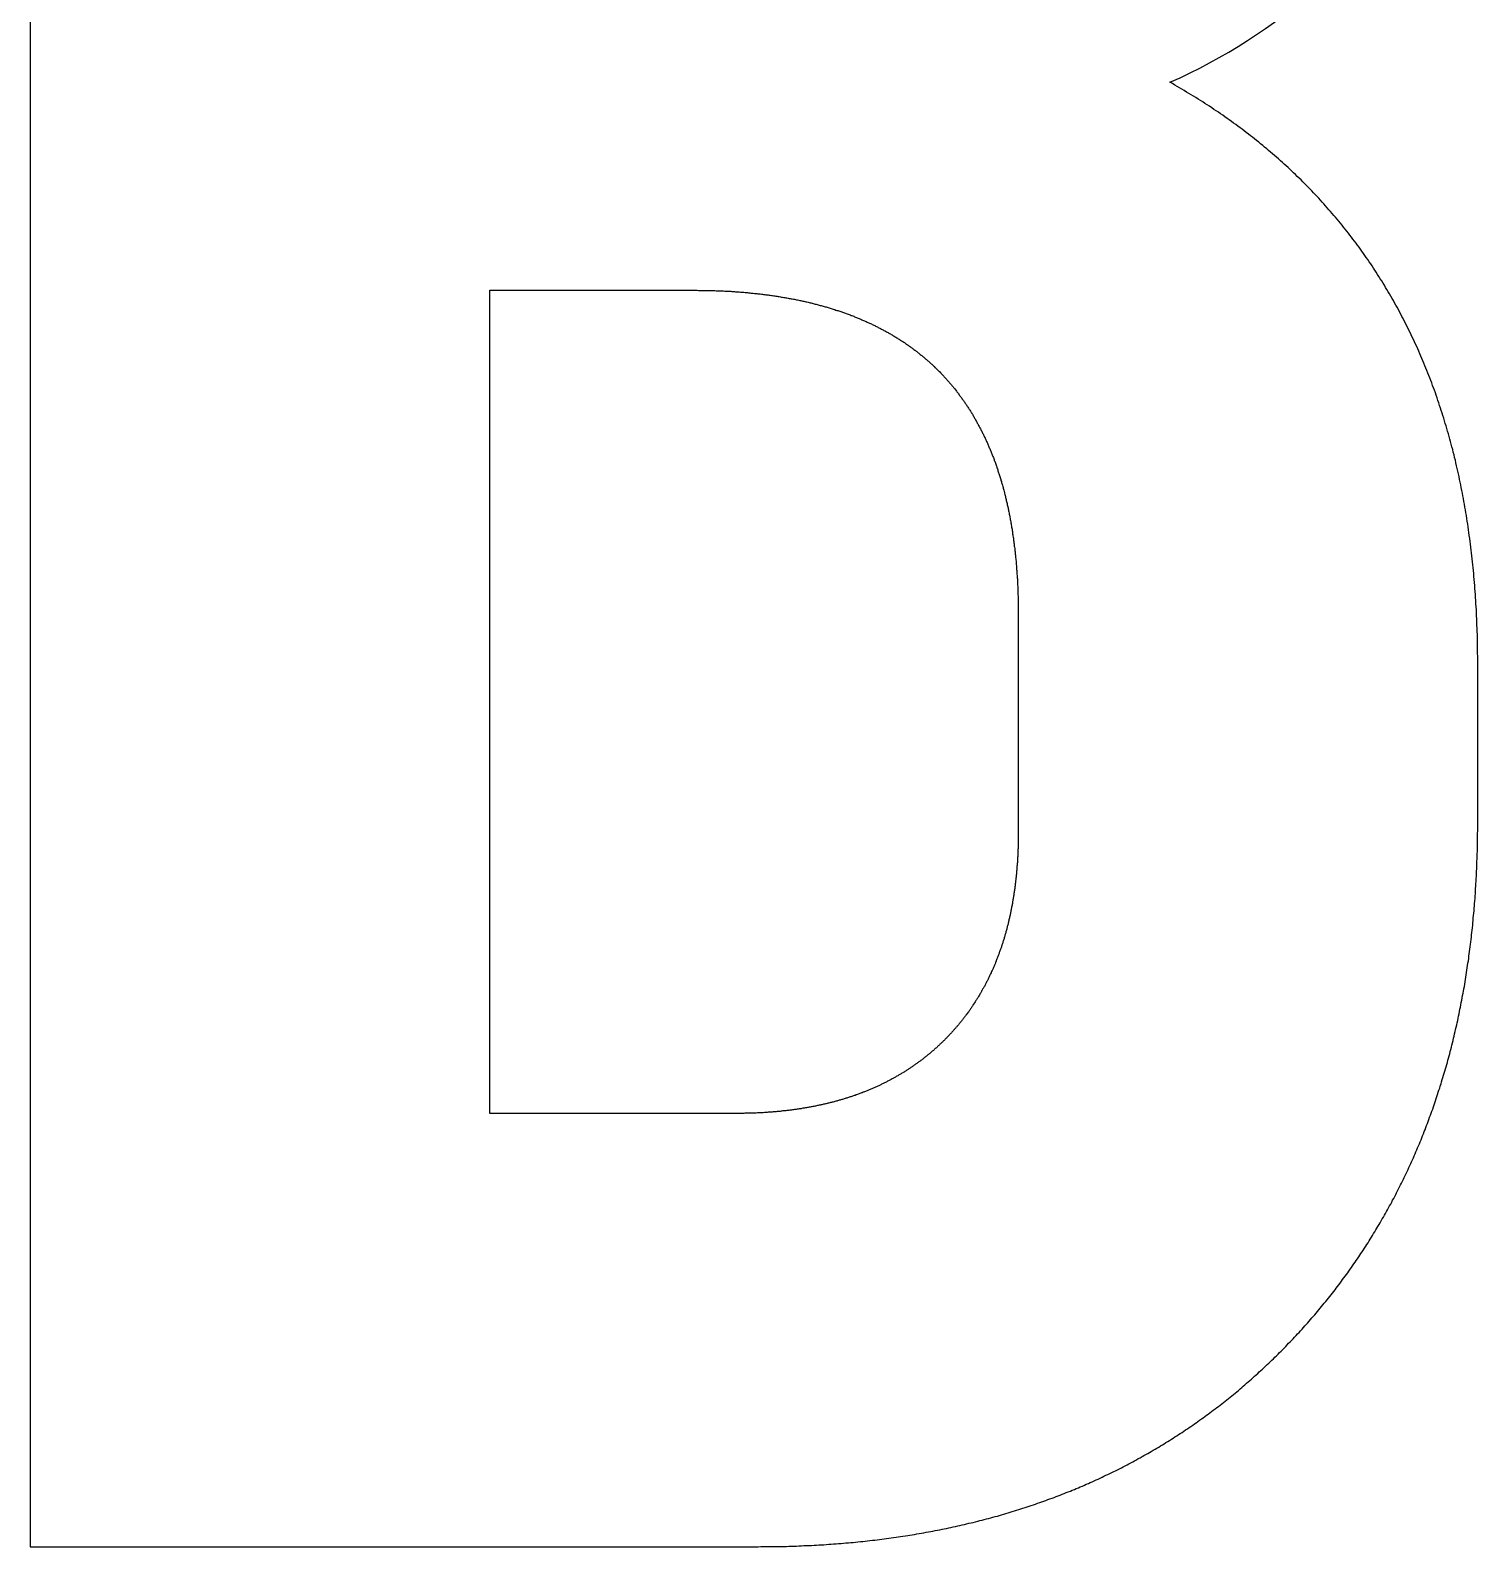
# Model space of a CAD drawing. Header units: millimetres. Extents: x -1211 to 233, y -1153 to 100.
# Drawn here: x -374.64 to -362.71, y -617.96 to -605.46 of the extents above; entities that cross this region are included whole.
import ezdxf

# ---------------------------------------------------------------- set-up
doc = ezdxf.new("R2010")
doc.units = ezdxf.units.MM
doc.layers.get('0').update_dxf_attribs({"lineweight": 25, "true_color": 0xffffff})

msp = doc.modelspace()

# ---------------------------------------------------------------- linework, layer by layer
at = {"color": 5, "true_color": 0x0000ff, "flags": 128}
msp.add_lwpolyline([(-374.639, -592.964), (-374.639, -617.964), (-368.639, -617.964), (-368.618, -617.963), (-368.596, -617.963), (-368.575, -617.963), (-368.554, -617.963), (-368.533, -617.963), (-368.512, -617.963), (-368.491, -617.962), (-368.47, -617.962), (-368.449, -617.961), (-368.428, -617.961), (-368.408, -617.961), (-368.387, -617.96), (-368.366, -617.959), (-368.345, -617.959), (-368.325, -617.958), (-368.304, -617.957), (-368.283, -617.956), (-368.263, -617.955), (-368.242, -617.955), (-368.221, -617.954), (-368.201, -617.953), (-368.18, -617.951), (-368.16, -617.95), (-368.14, -617.949), (-368.119, -617.948), (-368.099, -617.947), (-368.079, -617.945), (-368.058, -617.944), (-368.038, -617.943), (-368.018, -617.941), (-367.998, -617.94), (-367.978, -617.938), (-367.957, -617.936), (-367.937, -617.935), (-367.917, -617.933), (-367.897, -617.931), (-367.877, -617.93), (-367.857, -617.928), (-367.838, -617.926), (-367.818, -617.924), (-367.798, -617.922), (-367.778, -617.92), (-367.758, -617.918), (-367.739, -617.915), (-367.719, -617.913), (-367.699, -617.911), (-367.679, -617.909), (-367.66, -617.906), (-367.64, -617.904), (-367.621, -617.902), (-367.601, -617.899), (-367.582, -617.896), (-367.562, -617.894), (-367.543, -617.891), (-367.524, -617.888), (-367.504, -617.886), (-367.485, -617.883), (-367.466, -617.88), (-367.447, -617.877), (-367.427, -617.874), (-367.408, -617.871), (-367.389, -617.868), (-367.37, -617.865), (-367.351, -617.862), (-367.332, -617.859), (-367.313, -617.855), (-367.294, -617.852), (-367.275, -617.849), (-367.256, -617.845), (-367.237, -617.842), (-367.218, -617.839), (-367.2, -617.835), (-367.181, -617.831), (-367.162, -617.828), (-367.143, -617.824), (-367.125, -617.82), (-367.106, -617.816), (-367.088, -617.813), (-367.069, -617.809), (-367.051, -617.805), (-367.032, -617.801), (-367.014, -617.797), (-366.995, -617.793), (-366.977, -617.789), (-366.958, -617.784), (-366.94, -617.78), (-366.922, -617.776), (-366.904, -617.771), (-366.885, -617.767), (-366.867, -617.763), (-366.849, -617.758), (-366.831, -617.754), (-366.813, -617.749), (-366.795, -617.744), (-366.777, -617.74), (-366.759, -617.735), (-366.741, -617.73), (-366.723, -617.725), (-366.705, -617.72), (-366.687, -617.716), (-366.669, -617.711), (-366.652, -617.706), (-366.634, -617.7), (-366.616, -617.695), (-366.599, -617.69), (-366.581, -617.685), (-366.563, -617.68), (-366.546, -617.674), (-366.528, -617.669), (-366.511, -617.663), (-366.493, -617.658), (-366.476, -617.652), (-366.458, -617.647), (-366.441, -617.641), (-366.424, -617.636), (-366.406, -617.63), (-366.389, -617.624), (-366.372, -617.618), (-366.355, -617.612), (-366.337, -617.606), (-366.32, -617.6), (-366.303, -617.594), (-366.286, -617.588), (-366.269, -617.582), (-366.252, -617.576), (-366.235, -617.57), (-366.218, -617.564), (-366.201, -617.557), (-366.184, -617.551), (-366.168, -617.544), (-366.151, -617.538), (-366.134, -617.531), (-366.117, -617.525), (-366.101, -617.518), (-366.084, -617.512), (-366.067, -617.505), (-366.051, -617.498), (-366.034, -617.491), (-366.018, -617.484), (-366.001, -617.478), (-365.985, -617.471), (-365.968, -617.464), (-365.952, -617.456), (-365.936, -617.449), (-365.919, -617.442), (-365.903, -617.435), (-365.887, -617.428), (-365.87, -617.42), (-365.854, -617.413), (-365.838, -617.406), (-365.822, -617.398), (-365.806, -617.391), (-365.79, -617.383), (-365.774, -617.375), (-365.758, -617.368), (-365.742, -617.36), (-365.726, -617.352), (-365.71, -617.345), (-365.694, -617.337), (-365.678, -617.329), (-365.663, -617.321), (-365.647, -617.313), (-365.631, -617.305), (-365.616, -617.297), (-365.6, -617.288), (-365.584, -617.28), (-365.569, -617.272), (-365.553, -617.264), (-365.538, -617.255), (-365.522, -617.247), (-365.507, -617.238), (-365.491, -617.23), (-365.476, -617.221), (-365.461, -617.213), (-365.445, -617.204), (-365.43, -617.195), (-365.415, -617.187), (-365.4, -617.178), (-365.384, -617.169), (-365.369, -617.16), (-365.354, -617.151), (-365.339, -617.142), (-365.324, -617.133), (-365.309, -617.124), (-365.294, -617.115), (-365.279, -617.106), (-365.264, -617.096), (-365.249, -617.087), (-365.234, -617.078), (-365.22, -617.068), (-365.205, -617.059), (-365.19, -617.049), (-365.175, -617.04), (-365.161, -617.03), (-365.146, -617.021), (-365.132, -617.011), (-365.117, -617.001), (-365.102, -616.991), (-365.088, -616.982), (-365.074, -616.972), (-365.059, -616.962), (-365.045, -616.952), (-365.03, -616.942), (-365.016, -616.932), (-365.002, -616.921), (-364.987, -616.911), (-364.973, -616.901), (-364.959, -616.891), (-364.945, -616.88), (-364.931, -616.87), (-364.917, -616.86), (-364.903, -616.849), (-364.889, -616.839), (-364.875, -616.828), (-364.861, -616.817), (-364.847, -616.807), (-364.833, -616.796), (-364.819, -616.785), (-364.805, -616.774), (-364.791, -616.763), (-364.778, -616.752), (-364.764, -616.741), (-364.75, -616.73), (-364.736, -616.719), (-364.723, -616.708), (-364.709, -616.697), (-364.696, -616.686), (-364.682, -616.675), (-364.669, -616.663), (-364.655, -616.652), (-364.642, -616.64), (-364.628, -616.629), (-364.615, -616.617), (-364.602, -616.606), (-364.589, -616.594), (-364.575, -616.582), (-364.562, -616.571), (-364.549, -616.559), (-364.536, -616.547), (-364.523, -616.535), (-364.51, -616.523), (-364.496, -616.511), (-364.483, -616.499), (-364.471, -616.487), (-364.458, -616.475), (-364.445, -616.463), (-364.432, -616.451), (-364.419, -616.438), (-364.406, -616.426), (-364.393, -616.414), (-364.381, -616.401), (-364.368, -616.389), (-364.355, -616.376), (-364.343, -616.364), (-364.33, -616.351), (-364.317, -616.339), (-364.305, -616.326), (-364.292, -616.313), (-364.28, -616.3), (-364.268, -616.287), (-364.255, -616.275), (-364.243, -616.262), (-364.231, -616.249), (-364.219, -616.236), (-364.206, -616.223), (-364.194, -616.21), (-364.182, -616.197), (-364.17, -616.184), (-364.158, -616.171), (-364.146, -616.158), (-364.135, -616.144), (-364.123, -616.131), (-364.111, -616.118), (-364.099, -616.105), (-364.088, -616.091), (-364.076, -616.078), (-364.065, -616.065), (-364.053, -616.051), (-364.042, -616.038), (-364.03, -616.024), (-364.019, -616.011), (-364.008, -615.997), (-363.996, -615.984), (-363.985, -615.97), (-363.974, -615.956), (-363.963, -615.943), (-363.952, -615.929), (-363.941, -615.915), (-363.93, -615.901), (-363.919, -615.888), (-363.908, -615.874), (-363.897, -615.86), (-363.886, -615.846), (-363.876, -615.832), (-363.865, -615.818), (-363.854, -615.804), (-363.844, -615.79), (-363.833, -615.776), (-363.823, -615.762), (-363.812, -615.748), (-363.802, -615.734), (-363.792, -615.719), (-363.781, -615.705), (-363.771, -615.691), (-363.761, -615.677), (-363.751, -615.662), (-363.741, -615.648), (-363.731, -615.633), (-363.721, -615.619), (-363.711, -615.604), (-363.701, -615.59), (-363.691, -615.575), (-363.681, -615.561), (-363.672, -615.546), (-363.662, -615.532), (-363.652, -615.517), (-363.643, -615.502), (-363.633, -615.487), (-363.624, -615.473), (-363.614, -615.458), (-363.605, -615.443), (-363.596, -615.428), (-363.586, -615.413), (-363.577, -615.398), (-363.568, -615.383), (-363.559, -615.368), (-363.55, -615.353), (-363.541, -615.338), (-363.532, -615.323), (-363.523, -615.308), (-363.514, -615.293), (-363.505, -615.278), (-363.496, -615.262), (-363.487, -615.247), (-363.479, -615.232), (-363.47, -615.216), (-363.461, -615.201), (-363.453, -615.186), (-363.444, -615.17), (-363.436, -615.155), (-363.427, -615.139), (-363.419, -615.124), (-363.411, -615.108), (-363.402, -615.093), (-363.394, -615.077), (-363.386, -615.061), (-363.378, -615.046), (-363.37, -615.03), (-363.362, -615.014), (-363.354, -614.998), (-363.346, -614.982), (-363.338, -614.967), (-363.33, -614.951), (-363.322, -614.935), (-363.315, -614.919), (-363.307, -614.903), (-363.299, -614.887), (-363.292, -614.871), (-363.284, -614.855), (-363.277, -614.838), (-363.269, -614.822), (-363.262, -614.806), (-363.255, -614.79), (-363.247, -614.774), (-363.24, -614.757), (-363.233, -614.741), (-363.226, -614.725), (-363.219, -614.708), (-363.212, -614.692), (-363.205, -614.675), (-363.198, -614.659), (-363.191, -614.642), (-363.184, -614.626), (-363.177, -614.609), (-363.171, -614.592), (-363.164, -614.576), (-363.157, -614.559), (-363.151, -614.542), (-363.144, -614.526), (-363.138, -614.509), (-363.131, -614.492), (-363.125, -614.475), (-363.118, -614.458), (-363.112, -614.441), (-363.106, -614.424), (-363.1, -614.407), (-363.093, -614.39), (-363.087, -614.373), (-363.081, -614.356), (-363.075, -614.339), (-363.069, -614.322), (-363.063, -614.305), (-363.058, -614.287), (-363.052, -614.27), (-363.046, -614.253), (-363.04, -614.235), (-363.035, -614.218), (-363.029, -614.201), (-363.023, -614.183), (-363.018, -614.166), (-363.012, -614.148), (-363.007, -614.131), (-363.002, -614.113), (-362.996, -614.096), (-362.991, -614.078), (-362.986, -614.06), (-362.981, -614.043), (-362.976, -614.025), (-362.97, -614.007), (-362.965, -613.989), (-362.96, -613.971), (-362.955, -613.954), (-362.951, -613.936), (-362.946, -613.918), (-362.941, -613.9), (-362.936, -613.882), (-362.932, -613.864), (-362.927, -613.846), (-362.922, -613.828), (-362.918, -613.809), (-362.913, -613.791), (-362.909, -613.773), (-362.905, -613.755), (-362.9, -613.737), (-362.896, -613.718), (-362.892, -613.7), (-362.887, -613.682), (-362.883, -613.663), (-362.879, -613.645), (-362.875, -613.626), (-362.871, -613.608), (-362.867, -613.589), (-362.863, -613.571), (-362.859, -613.552), (-362.856, -613.533), (-362.852, -613.515), (-362.848, -613.496), (-362.845, -613.477), (-362.841, -613.459), (-362.837, -613.44), (-362.834, -613.421), (-362.83, -613.402), (-362.827, -613.383), (-362.824, -613.364), (-362.82, -613.345), (-362.817, -613.326), (-362.814, -613.307), (-362.811, -613.288), (-362.808, -613.269), (-362.805, -613.25), (-362.802, -613.231), (-362.799, -613.212), (-362.796, -613.192), (-362.793, -613.173), (-362.79, -613.154), (-362.787, -613.135), (-362.784, -613.115), (-362.782, -613.096), (-362.779, -613.076), (-362.777, -613.057), (-362.774, -613.037), (-362.772, -613.018), (-362.769, -612.998), (-362.767, -612.979), (-362.764, -612.959), (-362.762, -612.939), (-362.76, -612.92), (-362.758, -612.9), (-362.756, -612.88), (-362.754, -612.861), (-362.751, -612.841), (-362.749, -612.821), (-362.748, -612.801), (-362.746, -612.781), (-362.744, -612.761), (-362.742, -612.741), (-362.74, -612.721), (-362.739, -612.701), (-362.737, -612.681), (-362.735, -612.661), (-362.734, -612.641), (-362.732, -612.62), (-362.731, -612.6), (-362.729, -612.58), (-362.728, -612.56), (-362.727, -612.539), (-362.726, -612.519), (-362.724, -612.499), (-362.723, -612.478), (-362.722, -612.458), (-362.721, -612.437), (-362.72, -612.417), (-362.719, -612.396), (-362.718, -612.376), (-362.717, -612.355), (-362.717, -612.334), (-362.716, -612.314), (-362.715, -612.293), (-362.714, -612.272), (-362.714, -612.251), (-362.713, -612.23), (-362.713, -612.21), (-362.712, -612.189), (-362.712, -612.168), (-362.711, -612.147), (-362.711, -612.126), (-362.711, -612.105), (-362.711, -612.084), (-362.71, -612.063), (-362.71, -612.042), (-362.71, -612.02), (-362.71, -611.999), (-362.71, -610.678), (-362.71, -610.652), (-362.71, -610.625), (-362.711, -610.599), (-362.711, -610.573), (-362.711, -610.547), (-362.712, -610.521), (-362.712, -610.496), (-362.713, -610.47), (-362.713, -610.444), (-362.714, -610.418), (-362.715, -610.393), (-362.716, -610.367), (-362.717, -610.342), (-362.718, -610.316), (-362.719, -610.291), (-362.72, -610.266), (-362.721, -610.24), (-362.723, -610.215), (-362.724, -610.19), (-362.726, -610.165), (-362.727, -610.14), (-362.729, -610.115), (-362.731, -610.09), (-362.733, -610.065), (-362.734, -610.04), (-362.736, -610.016), (-362.738, -609.991), (-362.741, -609.966), (-362.743, -609.942), (-362.745, -609.917), (-362.747, -609.893), (-362.75, -609.869), (-362.752, -609.844), (-362.755, -609.82), (-362.758, -609.796), (-362.76, -609.772), (-362.763, -609.748), (-362.766, -609.724), (-362.769, -609.7), (-362.772, -609.676), (-362.775, -609.652), (-362.779, -609.628), (-362.782, -609.604), (-362.785, -609.581), (-362.789, -609.557), (-362.792, -609.534), (-362.796, -609.51), (-362.799, -609.487), (-362.803, -609.463), (-362.807, -609.44), (-362.811, -609.417), (-362.815, -609.394), (-362.819, -609.37), (-362.823, -609.347), (-362.827, -609.324), (-362.832, -609.301), (-362.836, -609.278), (-362.84, -609.256), (-362.845, -609.233), (-362.85, -609.21), (-362.854, -609.187), (-362.859, -609.165), (-362.864, -609.142), (-362.869, -609.12), (-362.874, -609.097), (-362.879, -609.075), (-362.884, -609.053), (-362.889, -609.03), (-362.894, -609.008), (-362.9, -608.986), (-362.905, -608.964), (-362.911, -608.942), (-362.916, -608.92), (-362.922, -608.898), (-362.928, -608.876), (-362.934, -608.854), (-362.94, -608.833), (-362.946, -608.811), (-362.952, -608.789), (-362.958, -608.768), (-362.964, -608.746), (-362.97, -608.725), (-362.977, -608.704), (-362.983, -608.682), (-362.99, -608.661), (-362.996, -608.64), (-363.003, -608.619), (-363.01, -608.598), (-363.017, -608.577), (-363.024, -608.556), (-363.031, -608.535), (-363.038, -608.514), (-363.045, -608.493), (-363.052, -608.472), (-363.059, -608.452), (-363.067, -608.431), (-363.074, -608.411), (-363.082, -608.39), (-363.089, -608.37), (-363.097, -608.349), (-363.105, -608.329), (-363.113, -608.309), (-363.121, -608.289), (-363.129, -608.268), (-363.137, -608.248), (-363.145, -608.228), (-363.153, -608.208), (-363.162, -608.188), (-363.17, -608.169), (-363.178, -608.149), (-363.187, -608.129), (-363.196, -608.109), (-363.204, -608.09), (-363.213, -608.07), (-363.222, -608.051), (-363.231, -608.031), (-363.24, -608.012), (-363.249, -607.993), (-363.258, -607.973), (-363.267, -607.954), (-363.277, -607.935), (-363.286, -607.916), (-363.296, -607.897), (-363.305, -607.878), (-363.315, -607.859), (-363.325, -607.84), (-363.334, -607.822), (-363.344, -607.803), (-363.354, -607.784), (-363.364, -607.766), (-363.374, -607.747), (-363.384, -607.728), (-363.395, -607.71), (-363.405, -607.692), (-363.415, -607.673), (-363.426, -607.655), (-363.436, -607.637), (-363.447, -607.619), (-363.458, -607.601), (-363.469, -607.583), (-363.479, -607.565), (-363.49, -607.547), (-363.501, -607.529), (-363.513, -607.511), (-363.524, -607.493), (-363.535, -607.476), (-363.546, -607.458), (-363.558, -607.441), (-363.569, -607.423), (-363.581, -607.406), (-363.592, -607.388), (-363.604, -607.371), (-363.616, -607.354), (-363.628, -607.337), (-363.64, -607.319), (-363.652, -607.302), (-363.664, -607.285), (-363.676, -607.268), (-363.688, -607.252), (-363.701, -607.235), (-363.713, -607.218), (-363.726, -607.201), (-363.738, -607.185), (-363.751, -607.168), (-363.764, -607.151), (-363.776, -607.135), (-363.789, -607.118), (-363.802, -607.102), (-363.815, -607.086), (-363.828, -607.07), (-363.842, -607.053), (-363.855, -607.037), (-363.868, -607.021), (-363.882, -607.005), (-363.895, -606.989), (-363.909, -606.973), (-363.922, -606.957), (-363.936, -606.942), (-363.95, -606.926), (-363.964, -606.91), (-363.978, -606.895), (-363.992, -606.879), (-364.006, -606.864), (-364.02, -606.848), (-364.034, -606.833), (-364.049, -606.818), (-364.063, -606.802), (-364.078, -606.787), (-364.092, -606.772), (-364.107, -606.757), (-364.122, -606.742), (-364.137, -606.727), (-364.151, -606.712), (-364.166, -606.697), (-364.182, -606.682), (-364.197, -606.668), (-364.212, -606.653), (-364.227, -606.638), (-364.242, -606.624), (-364.258, -606.609), (-364.273, -606.595), (-364.289, -606.581), (-364.305, -606.566), (-364.32, -606.552), (-364.336, -606.538), (-364.352, -606.524), (-364.368, -606.51), (-364.384, -606.496), (-364.4, -606.482), (-364.417, -606.468), (-364.433, -606.454), (-364.449, -606.44), (-364.466, -606.426), (-364.482, -606.413), (-364.499, -606.399), (-364.515, -606.386), (-364.532, -606.372), (-364.549, -606.359), (-364.566, -606.345), (-364.583, -606.332), (-364.6, -606.319), (-364.617, -606.306), (-364.634, -606.292), (-364.652, -606.279), (-364.669, -606.266), (-364.686, -606.253), (-364.704, -606.24), (-364.722, -606.228), (-364.739, -606.215), (-364.757, -606.202), (-364.775, -606.189), (-364.793, -606.177), (-364.811, -606.164), (-364.829, -606.152), (-364.847, -606.139), (-364.865, -606.127), (-364.884, -606.115), (-364.902, -606.102), (-364.92, -606.09), (-364.939, -606.078), (-364.958, -606.066), (-364.976, -606.054), (-364.995, -606.042), (-365.014, -606.03), (-365.033, -606.018), (-365.052, -606.007), (-365.071, -605.995), (-365.09, -605.983), (-365.109, -605.972), (-365.129, -605.96), (-365.148, -605.949), (-365.167, -605.937), (-365.187, -605.926), (-365.207, -605.915), (-365.226, -605.903), (-365.246, -605.892, 0.156907), (-363.121, -603.999, 0.134483)], format="xyb", dxfattribs=at)
msp.add_lwpolyline([(-370.853, -614.392), (-370.853, -607.606), (-369.175, -607.606), (-369.164, -607.606), (-369.153, -607.606), (-369.143, -607.606), (-369.132, -607.607), (-369.122, -607.607), (-369.111, -607.607), (-369.101, -607.607), (-369.09, -607.607), (-369.08, -607.607), (-369.07, -607.607), (-369.059, -607.608), (-369.049, -607.608), (-369.039, -607.608), (-369.028, -607.608), (-369.018, -607.609), (-369.008, -607.609), (-368.997, -607.609), (-368.987, -607.61), (-368.977, -607.61), (-368.967, -607.61), (-368.957, -607.611), (-368.946, -607.611), (-368.936, -607.612), (-368.926, -607.612), (-368.916, -607.613), (-368.906, -607.613), (-368.896, -607.614), (-368.886, -607.614), (-368.876, -607.615), (-368.866, -607.615), (-368.856, -607.616), (-368.846, -607.617), (-368.836, -607.617), (-368.826, -607.618), (-368.816, -607.619), (-368.807, -607.619), (-368.797, -607.62), (-368.787, -607.621), (-368.777, -607.622), (-368.767, -607.622), (-368.758, -607.623), (-368.748, -607.624), (-368.738, -607.625), (-368.729, -607.626), (-368.719, -607.627), (-368.709, -607.628), (-368.7, -607.629), (-368.69, -607.63), (-368.681, -607.631), (-368.671, -607.632), (-368.661, -607.633), (-368.652, -607.634), (-368.642, -607.635), (-368.633, -607.636), (-368.624, -607.637), (-368.614, -607.638), (-368.605, -607.639), (-368.595, -607.64), (-368.586, -607.641), (-368.577, -607.643), (-368.567, -607.644), (-368.558, -607.645), (-368.549, -607.646), (-368.54, -607.648), (-368.53, -607.649), (-368.521, -607.65), (-368.512, -607.652), (-368.503, -607.653), (-368.494, -607.654), (-368.484, -607.656), (-368.475, -607.657), (-368.466, -607.659), (-368.457, -607.66), (-368.448, -607.662), (-368.439, -607.663), (-368.43, -607.665), (-368.421, -607.666), (-368.412, -607.668), (-368.403, -607.669), (-368.394, -607.671), (-368.385, -607.673), (-368.377, -607.674), (-368.368, -607.676), (-368.359, -607.677), (-368.35, -607.679), (-368.341, -607.681), (-368.333, -607.683), (-368.324, -607.684), (-368.315, -607.686), (-368.306, -607.688), (-368.298, -607.69), (-368.289, -607.692), (-368.28, -607.694), (-368.272, -607.695), (-368.263, -607.697), (-368.255, -607.699), (-368.246, -607.701), (-368.238, -607.703), (-368.229, -607.705), (-368.221, -607.707), (-368.212, -607.709), (-368.204, -607.711), (-368.195, -607.713), (-368.187, -607.715), (-368.178, -607.718), (-368.17, -607.72), (-368.162, -607.722), (-368.153, -607.724), (-368.145, -607.726), (-368.137, -607.728), (-368.129, -607.731), (-368.12, -607.733), (-368.112, -607.735), (-368.104, -607.737), (-368.096, -607.74), (-368.088, -607.742), (-368.08, -607.744), (-368.071, -607.747), (-368.063, -607.749), (-368.055, -607.752), (-368.047, -607.754), (-368.039, -607.756), (-368.031, -607.759), (-368.023, -607.761), (-368.015, -607.764), (-368.007, -607.766), (-367.999, -607.769), (-367.992, -607.772), (-367.984, -607.774), (-367.976, -607.777), (-367.968, -607.779), (-367.96, -607.782), (-367.952, -607.785), (-367.945, -607.787), (-367.937, -607.79), (-367.929, -607.793), (-367.921, -607.796), (-367.914, -607.798), (-367.906, -607.801), (-367.898, -607.804), (-367.891, -607.807), (-367.883, -607.81), (-367.876, -607.813), (-367.868, -607.815), (-367.861, -607.818), (-367.853, -607.821), (-367.846, -607.824), (-367.838, -607.827), (-367.831, -607.83), (-367.823, -607.833), (-367.816, -607.836), (-367.808, -607.839), (-367.801, -607.842), (-367.794, -607.845), (-367.786, -607.849), (-367.779, -607.852), (-367.772, -607.855), (-367.765, -607.858), (-367.757, -607.861), (-367.75, -607.864), (-367.743, -607.868), (-367.736, -607.871), (-367.729, -607.874), (-367.722, -607.878), (-367.714, -607.881), (-367.707, -607.884), (-367.7, -607.888), (-367.693, -607.891), (-367.686, -607.894), (-367.679, -607.898), (-367.672, -607.901), (-367.665, -607.905), (-367.658, -607.908), (-367.651, -607.912), (-367.645, -607.915), (-367.638, -607.919), (-367.631, -607.922), (-367.624, -607.926), (-367.617, -607.929), (-367.61, -607.933), (-367.604, -607.937), (-367.597, -607.94), (-367.59, -607.944), (-367.583, -607.948), (-367.577, -607.951), (-367.57, -607.955), (-367.563, -607.959), (-367.557, -607.963), (-367.55, -607.966), (-367.544, -607.97), (-367.537, -607.974), (-367.531, -607.978), (-367.524, -607.982), (-367.518, -607.986), (-367.511, -607.99), (-367.505, -607.994), (-367.498, -607.998), (-367.492, -608.002), (-367.485, -608.006), (-367.479, -608.01), (-367.473, -608.014), (-367.466, -608.018), (-367.46, -608.022), (-367.454, -608.026), (-367.448, -608.03), (-367.441, -608.034), (-367.435, -608.038), (-367.429, -608.043), (-367.423, -608.047), (-367.417, -608.051), (-367.41, -608.055), (-367.404, -608.059), (-367.398, -608.064), (-367.392, -608.068), (-367.386, -608.072), (-367.38, -608.077), (-367.374, -608.081), (-367.368, -608.085), (-367.362, -608.09), (-367.356, -608.094), (-367.35, -608.099), (-367.344, -608.103), (-367.339, -608.108), (-367.333, -608.112), (-367.327, -608.117), (-367.321, -608.121), (-367.315, -608.126), (-367.31, -608.13), (-367.304, -608.135), (-367.298, -608.14), (-367.292, -608.144), (-367.287, -608.149), (-367.281, -608.154), (-367.275, -608.158), (-367.27, -608.163), (-367.264, -608.168), (-367.259, -608.173), (-367.253, -608.177), (-367.248, -608.182), (-367.242, -608.187), (-367.237, -608.192), (-367.231, -608.197), (-367.226, -608.202), (-367.22, -608.207), (-367.215, -608.212), (-367.209, -608.216), (-367.204, -608.221), (-367.199, -608.226), (-367.193, -608.231), (-367.188, -608.236), (-367.183, -608.242), (-367.178, -608.247), (-367.172, -608.252), (-367.167, -608.257), (-367.162, -608.262), (-367.157, -608.267), (-367.152, -608.272), (-367.146, -608.277), (-367.141, -608.283), (-367.136, -608.288), (-367.131, -608.293), (-367.126, -608.298), (-367.121, -608.304), (-367.116, -608.309), (-367.111, -608.314), (-367.106, -608.32), (-367.101, -608.325), (-367.096, -608.331), (-367.091, -608.336), (-367.086, -608.341), (-367.082, -608.347), (-367.077, -608.352), (-367.072, -608.358), (-367.067, -608.363), (-367.062, -608.369), (-367.057, -608.375), (-367.053, -608.38), (-367.048, -608.386), (-367.043, -608.391), (-367.039, -608.397), (-367.034, -608.403), (-367.029, -608.408), (-367.025, -608.414), (-367.02, -608.42), (-367.015, -608.426), (-367.011, -608.431), (-367.006, -608.437), (-367.002, -608.443), (-366.997, -608.449), (-366.993, -608.455), (-366.988, -608.461), (-366.984, -608.467), (-366.98, -608.473), (-366.975, -608.479), (-366.971, -608.485), (-366.966, -608.491), (-366.962, -608.497), (-366.958, -608.503), (-366.953, -608.509), (-366.949, -608.515), (-366.945, -608.521), (-366.941, -608.527), (-366.936, -608.533), (-366.932, -608.539), (-366.928, -608.546), (-366.924, -608.552), (-366.92, -608.558), (-366.916, -608.564), (-366.911, -608.57), (-366.907, -608.577), (-366.903, -608.583), (-366.899, -608.589), (-366.895, -608.596), (-366.891, -608.602), (-366.887, -608.609), (-366.883, -608.615), (-366.879, -608.621), (-366.875, -608.628), (-366.872, -608.634), (-366.868, -608.641), (-366.864, -608.647), (-366.86, -608.654), (-366.856, -608.661), (-366.852, -608.667), (-366.849, -608.674), (-366.845, -608.68), (-366.841, -608.687), (-366.837, -608.694), (-366.834, -608.701), (-366.83, -608.707), (-366.826, -608.714), (-366.823, -608.721), (-366.819, -608.728), (-366.815, -608.734), (-366.812, -608.741), (-366.808, -608.748), (-366.805, -608.755), (-366.801, -608.762), (-366.798, -608.769), (-366.794, -608.776), (-366.791, -608.783), (-366.787, -608.79), (-366.784, -608.797), (-366.781, -608.804), (-366.777, -608.811), (-366.774, -608.818), (-366.77, -608.825), (-366.767, -608.832), (-366.764, -608.839), (-366.761, -608.846), (-366.757, -608.853), (-366.754, -608.861), (-366.751, -608.868), (-366.748, -608.875), (-366.744, -608.882), (-366.741, -608.89), (-366.738, -608.897), (-366.735, -608.904), (-366.732, -608.911), (-366.729, -608.919), (-366.726, -608.926), (-366.723, -608.934), (-366.72, -608.941), (-366.717, -608.948), (-366.714, -608.956), (-366.711, -608.963), (-366.708, -608.971), (-366.705, -608.978), (-366.702, -608.986), (-366.699, -608.994), (-366.696, -609.001), (-366.694, -609.009), (-366.691, -609.016), (-366.688, -609.024), (-366.685, -609.032), (-366.682, -609.04), (-366.68, -609.047), (-366.677, -609.055), (-366.674, -609.063), (-366.672, -609.071), (-366.669, -609.078), (-366.666, -609.086), (-366.664, -609.094), (-366.661, -609.102), (-366.659, -609.11), (-366.656, -609.118), (-366.654, -609.126), (-366.651, -609.134), (-366.649, -609.142), (-366.646, -609.15), (-366.644, -609.158), (-366.641, -609.166), (-366.639, -609.174), (-366.636, -609.182), (-366.634, -609.19), (-366.632, -609.198), (-366.629, -609.206), (-366.627, -609.214), (-366.625, -609.223), (-366.622, -609.231), (-366.62, -609.239), (-366.618, -609.247), (-366.616, -609.255), (-366.614, -609.264), (-366.611, -609.272), (-366.609, -609.28), (-366.607, -609.289), (-366.605, -609.297), (-366.603, -609.306), (-366.601, -609.314), (-366.599, -609.322), (-366.597, -609.331), (-366.595, -609.339), (-366.593, -609.348), (-366.591, -609.356), (-366.589, -609.365), (-366.587, -609.374), (-366.585, -609.382), (-366.583, -609.391), (-366.581, -609.399), (-366.579, -609.408), (-366.578, -609.417), (-366.576, -609.425), (-366.574, -609.434), (-366.572, -609.443), (-366.571, -609.452), (-366.569, -609.46), (-366.567, -609.469), (-366.565, -609.478), (-366.564, -609.487), (-366.562, -609.496), (-366.56, -609.505), (-366.559, -609.514), (-366.557, -609.523), (-366.556, -609.532), (-366.554, -609.541), (-366.553, -609.55), (-366.551, -609.559), (-366.55, -609.568), (-366.548, -609.577), (-366.547, -609.586), (-366.545, -609.595), (-366.544, -609.604), (-366.543, -609.613), (-366.541, -609.622), (-366.54, -609.631), (-366.539, -609.641), (-366.537, -609.65), (-366.536, -609.659), (-366.535, -609.668), (-366.533, -609.678), (-366.532, -609.687), (-366.531, -609.696), (-366.53, -609.706), (-366.529, -609.715), (-366.528, -609.725), (-366.526, -609.734), (-366.525, -609.743), (-366.524, -609.753), (-366.523, -609.762), (-366.522, -609.772), (-366.521, -609.781), (-366.52, -609.791), (-366.519, -609.8), (-366.518, -609.81), (-366.517, -609.82), (-366.516, -609.829), (-366.515, -609.839), (-366.515, -609.849), (-366.514, -609.858), (-366.513, -609.868), (-366.512, -609.878), (-366.511, -609.888), (-366.511, -609.897), (-366.51, -609.907), (-366.509, -609.917), (-366.508, -609.927), (-366.508, -609.937), (-366.507, -609.947), (-366.506, -609.957), (-366.506, -609.966), (-366.505, -609.976), (-366.504, -609.986), (-366.504, -609.996), (-366.503, -610.006), (-366.503, -610.016), (-366.502, -610.027), (-366.502, -610.037), (-366.501, -610.047), (-366.501, -610.057), (-366.5, -610.067), (-366.5, -610.077), (-366.5, -610.087), (-366.499, -610.098), (-366.499, -610.108), (-366.499, -610.118), (-366.498, -610.128), (-366.498, -610.139), (-366.498, -610.149), (-366.497, -610.159), (-366.497, -610.17), (-366.497, -610.18), (-366.497, -610.19), (-366.497, -610.201), (-366.496, -610.211), (-366.496, -610.222), (-366.496, -610.232), (-366.496, -610.243), (-366.496, -610.253), (-366.496, -610.264), (-366.496, -610.274), (-366.496, -610.285), (-366.496, -612.071), (-366.496, -612.079), (-366.496, -612.088), (-366.496, -612.097), (-366.496, -612.105), (-366.496, -612.114), (-366.496, -612.122), (-366.496, -612.131), (-366.497, -612.139), (-366.497, -612.148), (-366.497, -612.156), (-366.497, -612.165), (-366.497, -612.173), (-366.498, -612.182), (-366.498, -612.19), (-366.498, -612.199), (-366.498, -612.207), (-366.499, -612.215), (-366.499, -612.224), (-366.499, -612.232), (-366.5, -612.241), (-366.5, -612.249), (-366.5, -612.257), (-366.501, -612.266), (-366.501, -612.274), (-366.502, -612.282), (-366.502, -612.29), (-366.503, -612.299), (-366.503, -612.307), (-366.504, -612.315), (-366.504, -612.323), (-366.505, -612.331), (-366.505, -612.34), (-366.506, -612.348), (-366.507, -612.356), (-366.507, -612.364), (-366.508, -612.372), (-366.509, -612.38), (-366.509, -612.388), (-366.51, -612.396), (-366.511, -612.404), (-366.512, -612.412), (-366.512, -612.42), (-366.513, -612.428), (-366.514, -612.436), (-366.515, -612.444), (-366.516, -612.452), (-366.516, -612.46), (-366.517, -612.468), (-366.518, -612.476), (-366.519, -612.484), (-366.52, -612.492), (-366.521, -612.5), (-366.522, -612.508), (-366.523, -612.515), (-366.524, -612.523), (-366.525, -612.531), (-366.526, -612.539), (-366.527, -612.547), (-366.528, -612.554), (-366.529, -612.562), (-366.53, -612.57), (-366.532, -612.578), (-366.533, -612.585), (-366.534, -612.593), (-366.535, -612.601), (-366.536, -612.608), (-366.538, -612.616), (-366.539, -612.624), (-366.54, -612.631), (-366.541, -612.639), (-366.543, -612.646), (-366.544, -612.654), (-366.545, -612.661), (-366.547, -612.669), (-366.548, -612.676), (-366.549, -612.684), (-366.551, -612.691), (-366.552, -612.699), (-366.554, -612.706), (-366.555, -612.714), (-366.557, -612.721), (-366.558, -612.729), (-366.56, -612.736), (-366.561, -612.743), (-366.563, -612.751), (-366.564, -612.758), (-366.566, -612.765), (-366.568, -612.773), (-366.569, -612.78), (-366.571, -612.787), (-366.573, -612.795), (-366.574, -612.802), (-366.576, -612.809), (-366.578, -612.816), (-366.58, -612.823), (-366.581, -612.831), (-366.583, -612.838), (-366.585, -612.845), (-366.587, -612.852), (-366.589, -612.859), (-366.59, -612.866), (-366.592, -612.874), (-366.594, -612.881), (-366.596, -612.888), (-366.598, -612.895), (-366.6, -612.902), (-366.602, -612.909), (-366.604, -612.916), (-366.606, -612.923), (-366.608, -612.93), (-366.61, -612.937), (-366.612, -612.944), (-366.614, -612.951), (-366.616, -612.958), (-366.618, -612.964), (-366.621, -612.971), (-366.623, -612.978), (-366.625, -612.985), (-366.627, -612.992), (-366.629, -612.999), (-366.632, -613.006), (-366.634, -613.012), (-366.636, -613.019), (-366.638, -613.026), (-366.641, -613.033), (-366.643, -613.039), (-366.645, -613.046), (-366.648, -613.053), (-366.65, -613.059), (-366.653, -613.066), (-366.655, -613.073), (-366.657, -613.079), (-366.66, -613.086), (-366.662, -613.093), (-366.665, -613.099), (-366.667, -613.106), (-366.67, -613.112), (-366.672, -613.119), (-366.675, -613.126), (-366.678, -613.132), (-366.68, -613.139), (-366.683, -613.145), (-366.685, -613.152), (-366.688, -613.158), (-366.691, -613.164), (-366.693, -613.171), (-366.696, -613.177), (-366.699, -613.184), (-366.702, -613.19), (-366.704, -613.196), (-366.707, -613.203), (-366.71, -613.209), (-366.713, -613.215), (-366.716, -613.222), (-366.719, -613.228), (-366.721, -613.234), (-366.724, -613.241), (-366.727, -613.247), (-366.73, -613.253), (-366.733, -613.259), (-366.736, -613.265), (-366.739, -613.272), (-366.742, -613.278), (-366.745, -613.284), (-366.748, -613.29), (-366.751, -613.296), (-366.754, -613.302), (-366.757, -613.308), (-366.761, -613.315), (-366.764, -613.321), (-366.767, -613.327), (-366.77, -613.333), (-366.773, -613.339), (-366.776, -613.345), (-366.78, -613.351), (-366.783, -613.357), (-366.786, -613.363), (-366.79, -613.369), (-366.793, -613.374), (-366.796, -613.38), (-366.799, -613.386), (-366.803, -613.392), (-366.806, -613.398), (-366.81, -613.404), (-366.813, -613.41), (-366.816, -613.416), (-366.82, -613.421), (-366.823, -613.427), (-366.827, -613.433), (-366.83, -613.439), (-366.834, -613.444), (-366.837, -613.45), (-366.841, -613.456), (-366.845, -613.462), (-366.848, -613.467), (-366.852, -613.473), (-366.856, -613.479), (-366.859, -613.484), (-366.863, -613.49), (-366.867, -613.495), (-366.87, -613.501), (-366.874, -613.507), (-366.878, -613.512), (-366.882, -613.518), (-366.885, -613.523), (-366.889, -613.529), (-366.893, -613.534), (-366.897, -613.54), (-366.901, -613.545), (-366.905, -613.551), (-366.908, -613.556), (-366.912, -613.561), (-366.916, -613.567), (-366.92, -613.572), (-366.924, -613.578), (-366.928, -613.583), (-366.932, -613.588), (-366.936, -613.594), (-366.94, -613.599), (-366.944, -613.604), (-366.948, -613.61), (-366.953, -613.615), (-366.957, -613.62), (-366.961, -613.625), (-366.965, -613.631), (-366.969, -613.636), (-366.973, -613.641), (-366.978, -613.646), (-366.982, -613.651), (-366.986, -613.656), (-366.99, -613.662), (-366.995, -613.667), (-366.999, -613.672), (-367.003, -613.677), (-367.008, -613.682), (-367.012, -613.687), (-367.016, -613.692), (-367.021, -613.697), (-367.025, -613.702), (-367.03, -613.707), (-367.034, -613.712), (-367.039, -613.717), (-367.043, -613.722), (-367.048, -613.727), (-367.052, -613.732), (-367.057, -613.737), (-367.061, -613.742), (-367.066, -613.746), (-367.07, -613.751), (-367.075, -613.756), (-367.08, -613.761), (-367.084, -613.766), (-367.089, -613.771), (-367.094, -613.775), (-367.098, -613.78), (-367.103, -613.785), (-367.108, -613.79), (-367.113, -613.794), (-367.117, -613.799), (-367.122, -613.804), (-367.127, -613.808), (-367.132, -613.813), (-367.137, -613.818), (-367.142, -613.822), (-367.146, -613.827), (-367.151, -613.831), (-367.156, -613.836), (-367.161, -613.841), (-367.166, -613.845), (-367.171, -613.85), (-367.176, -613.854), (-367.181, -613.858), (-367.186, -613.863), (-367.191, -613.867), (-367.196, -613.872), (-367.201, -613.876), (-367.206, -613.88), (-367.211, -613.885), (-367.216, -613.889), (-367.221, -613.893), (-367.226, -613.898), (-367.232, -613.902), (-367.237, -613.906), (-367.242, -613.91), (-367.247, -613.915), (-367.252, -613.919), (-367.257, -613.923), (-367.263, -613.927), (-367.268, -613.931), (-367.273, -613.935), (-367.278, -613.94), (-367.284, -613.944), (-367.289, -613.948), (-367.294, -613.952), (-367.3, -613.956), (-367.305, -613.96), (-367.31, -613.964), (-367.316, -613.968), (-367.321, -613.972), (-367.327, -613.976), (-367.332, -613.98), (-367.337, -613.984), (-367.343, -613.987), (-367.348, -613.991), (-367.354, -613.995), (-367.359, -613.999), (-367.365, -614.003), (-367.37, -614.007), (-367.376, -614.01), (-367.382, -614.014), (-367.387, -614.018), (-367.393, -614.022), (-367.398, -614.025), (-367.404, -614.029), (-367.41, -614.033), (-367.415, -614.036), (-367.421, -614.04), (-367.427, -614.043), (-367.432, -614.047), (-367.438, -614.051), (-367.444, -614.054), (-367.449, -614.058), (-367.455, -614.061), (-367.461, -614.065), (-367.467, -614.068), (-367.473, -614.072), (-367.478, -614.075), (-367.484, -614.078), (-367.49, -614.082), (-367.496, -614.085), (-367.502, -614.089), (-367.508, -614.092), (-367.514, -614.095), (-367.52, -614.099), (-367.525, -614.102), (-367.531, -614.105), (-367.537, -614.108), (-367.543, -614.112), (-367.549, -614.115), (-367.555, -614.118), (-367.561, -614.121), (-367.567, -614.124), (-367.574, -614.127), (-367.58, -614.131), (-367.586, -614.134), (-367.592, -614.137), (-367.598, -614.14), (-367.604, -614.143), (-367.61, -614.146), (-367.616, -614.149), (-367.623, -614.152), (-367.629, -614.155), (-367.635, -614.158), (-367.641, -614.161), (-367.647, -614.164), (-367.654, -614.167), (-367.66, -614.169), (-367.666, -614.172), (-367.673, -614.175), (-367.679, -614.178), (-367.685, -614.181), (-367.692, -614.184), (-367.698, -614.186), (-367.704, -614.189), (-367.711, -614.192), (-367.717, -614.195), (-367.724, -614.197), (-367.73, -614.2), (-367.737, -614.203), (-367.743, -614.205), (-367.749, -614.208), (-367.756, -614.21), (-367.763, -614.213), (-367.769, -614.216), (-367.776, -614.218), (-367.782, -614.221), (-367.789, -614.223), (-367.795, -614.226), (-367.802, -614.228), (-367.809, -614.231), (-367.815, -614.233), (-367.822, -614.236), (-367.829, -614.238), (-367.835, -614.24), (-367.842, -614.243), (-367.849, -614.245), (-367.855, -614.247), (-367.862, -614.25), (-367.869, -614.252), (-367.876, -614.254), (-367.883, -614.256), (-367.889, -614.259), (-367.896, -614.261), (-367.903, -614.263), (-367.91, -614.265), (-367.917, -614.267), (-367.924, -614.27), (-367.931, -614.272), (-367.937, -614.274), (-367.944, -614.276), (-367.951, -614.278), (-367.958, -614.28), (-367.965, -614.282), (-367.972, -614.284), (-367.979, -614.286), (-367.986, -614.288), (-367.993, -614.29), (-368, -614.292), (-368.007, -614.294), (-368.015, -614.296), (-368.022, -614.298), (-368.029, -614.299), (-368.036, -614.301), (-368.043, -614.303), (-368.05, -614.305), (-368.057, -614.307), (-368.065, -614.308), (-368.072, -614.31), (-368.079, -614.312), (-368.086, -614.314), (-368.093, -614.315), (-368.101, -614.317), (-368.108, -614.319), (-368.115, -614.32), (-368.123, -614.322), (-368.13, -614.324), (-368.137, -614.325), (-368.145, -614.327), (-368.152, -614.328), (-368.159, -614.33), (-368.167, -614.331), (-368.174, -614.333), (-368.182, -614.334), (-368.189, -614.336), (-368.197, -614.337), (-368.204, -614.339), (-368.212, -614.34), (-368.219, -614.341), (-368.227, -614.343), (-368.234, -614.344), (-368.242, -614.345), (-368.249, -614.347), (-368.257, -614.348), (-368.265, -614.349), (-368.272, -614.35), (-368.28, -614.352), (-368.287, -614.353), (-368.295, -614.354), (-368.303, -614.355), (-368.31, -614.356), (-368.318, -614.358), (-368.326, -614.359), (-368.334, -614.36), (-368.341, -614.361), (-368.349, -614.362), (-368.357, -614.363), (-368.365, -614.364), (-368.373, -614.365), (-368.38, -614.366), (-368.388, -614.367), (-368.396, -614.368), (-368.404, -614.369), (-368.412, -614.37), (-368.42, -614.371), (-368.428, -614.372), (-368.436, -614.372), (-368.444, -614.373), (-368.452, -614.374), (-368.46, -614.375), (-368.468, -614.376), (-368.476, -614.376), (-368.484, -614.377), (-368.492, -614.378), (-368.5, -614.379), (-368.508, -614.379), (-368.516, -614.38), (-368.524, -614.381), (-368.532, -614.381), (-368.54, -614.382), (-368.548, -614.383), (-368.557, -614.383), (-368.565, -614.384), (-368.573, -614.384), (-368.581, -614.385), (-368.589, -614.385), (-368.598, -614.386), (-368.606, -614.386), (-368.614, -614.387), (-368.622, -614.387), (-368.631, -614.388), (-368.639, -614.388), (-368.647, -614.388), (-368.656, -614.389), (-368.664, -614.389), (-368.673, -614.389), (-368.681, -614.39), (-368.689, -614.39), (-368.698, -614.39), (-368.706, -614.391), (-368.715, -614.391), (-368.723, -614.391), (-368.732, -614.391), (-368.74, -614.391), (-368.749, -614.391), (-368.757, -614.392), (-368.766, -614.392), (-368.774, -614.392), (-368.783, -614.392), (-368.792, -614.392), (-368.8, -614.392), (-368.809, -614.392), (-368.817, -614.392)], close=True, dxfattribs=at)

doc.saveas('drawing.dxf')
